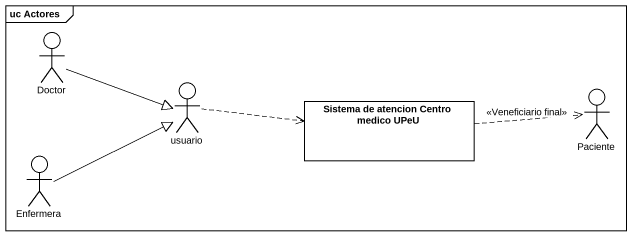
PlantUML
@startuml
mainframe uc Actores
actor Doctor
actor usuario
rectangle "Sistema de atencion Centro medico UPeU" as Sistema_de_atencion_Centro
actor Paciente
actor Enfermera
Doctor -right-|> usuario
usuario .right.> Sistema_de_atencion_Centro
Sistema_de_atencion_Centro .right.> Paciente : <<Veneficiario final>>
Enfermera -right-|> usuario
@enduml
